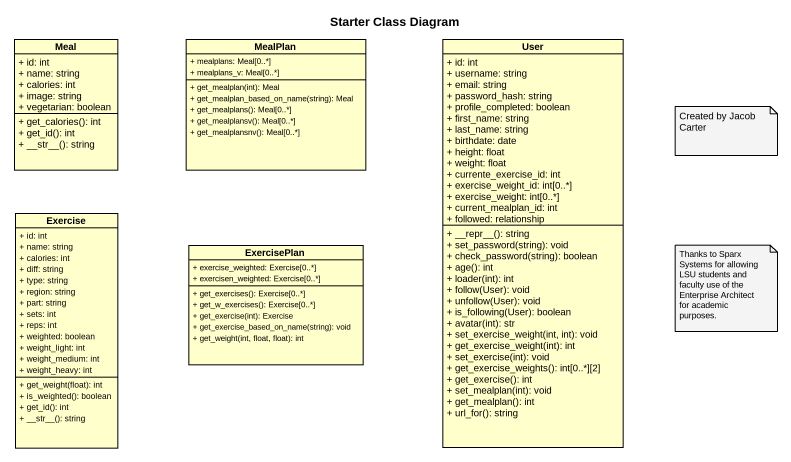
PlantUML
@startuml
title Starter Class Diagram
hide circle
hide empty members
skinparam classAttributeIconSize 0
class Meal {
  + id: int
  + name: string
  + calories: int
  + image: string
  + vegetarian: boolean
  + get_calories(): int
  + get_id(): int
  + ~__str~__(): string
}
class MealPlan {
  + mealplans: Meal[0..*]
  + mealplans_v: Meal[0..*]
  + get_mealplan(int): Meal
  + get_mealplan_based_on_name(string): Meal
  + get_mealplans(): Meal[0..*]
  + get_mealplansv(): Meal[0..*]
  + get_mealplansnv(): Meal[0..*]
}
class User {
  + id: int
  + username: string
  + email: string
  + password_hash: string
  + profile_completed: boolean
  + first_name: string
  + last_name: string
  + birthdate: date
  + height: float
  + weight: float
  + currente_exercise_id: int
  + exercise_weight_id: int[0..*]
  + exercise_weight: int[0..*]
  + current_mealplan_id: int
  + followed: relationship
  + ~__repr~__(): string
  + set_password(string): void
  + check_password(string): boolean
  + age(): int
  + loader(int): int
  + follow(User): void
  + unfollow(User): void
  + is_following(User): boolean
  + avatar(int): str
  + set_exercise_weight(int, int): void
  + get_exercise_weight(int): int
  + set_exercise(int): void
  + get_exercise_weights(): int[0..*][2]
  + get_exercise(): int
  + set_mealplan(int): void
  + get_mealplan(): int
  + url_for(): string
}
class Exercise {
  + id: int
  + name: string
  + calories: int
  + diff: string
  + type: string
  + region: string
  + part: string
  + sets: int
  + reps: int
  + weighted: boolean
  + weight_light: int
  + weight_medium: int
  + weight_heavy: int
  + get_weight(float): int
  + is_weighted(): boolean
  + get_id(): int
  + ~__str~__(): string
}
class ExercisePlan {
  + exercise_weighted: Exercise[0..*]
  + exercisen_weighted: Exercise[0..*]
  + get_exercises(): Exercise[0..*]
  + get_w_exercises(): Exercise[0..*]
  + get_exercise(int): Exercise
  + get_exercise_based_on_name(string): void
  + get_weight(int, float, float): int
}
note as N1
  Created by Jacob Carter
end note
note as N2
  Thanks to Sparx Systems for allowing LSU students and faculty use of the Enterprise Architect for academic purposes.
end note
@enduml
